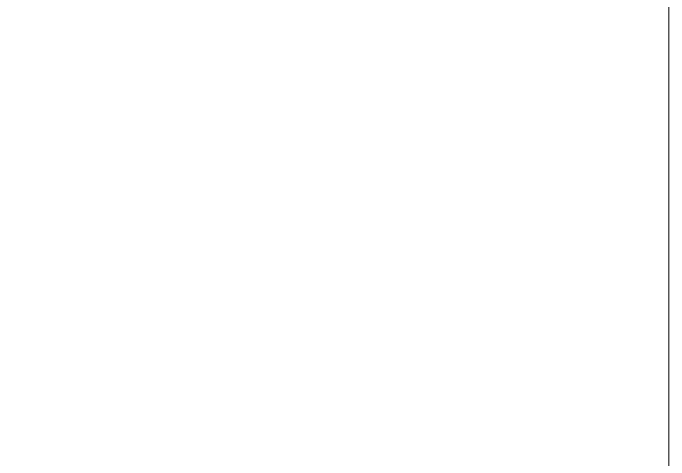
# Model space of a CAD drawing. Header units: inches. Extents: x 258415 to 640093, y 441672 to 945769.
# Drawn here: x 338568.1 to 338931.3, y 462897.2 to 463144.7 of the extents above; entities that cross this region are included whole.
import ezdxf

# ---------------------------------------------------------------- set-up
doc = ezdxf.new("R2010")
doc.units = ezdxf.units.IN
doc.header["$MEASUREMENT"] = 0
doc.linetypes.add('CENTERX2', pattern=[4, 2.5, -0.5, 0.5, -0.5])
doc.layers.add('CQ centerline', color=8, linetype='Continuous')
doc.layers.add('CQ_callout', color=34, linetype='Continuous')
doc.styles.get("Standard").update_dxf_attribs({"font": 'arial.ttf'})
doc.dimstyles.get("Standard").update_dxf_attribs({"dimtxt": 0.18, "dimasz": 0.18, "dimexe": 0.18, "dimexo": 0.0625, "dimgap": 0.09, "dimtad": 0, "dimtih": 1, "dimtoh": 1, "dimdec": 4, "dimzin": 0, "dimdsep": 46, "dimtxsty": 'Standard', "dimcen": 0.09, "dimadec": 0, "dimazin": 0, "dimtfac": 1, "dimtdec": 4, "dimtofl": 0, "dimtmove": 0, "dimatfit": 3, "dimfxl": 1, "dimtolj": 1, "dimtzin": 0, "dimarcsym": 0})

msp = doc.modelspace()

# ---------------------------------------------------------------- linework, layer by layer
at = {"layer": 'CQ centerline', "linetype": 'CENTERX2', "lineweight": 0, "ltscale": 150}
msp.add_line((338931.272, 459196.424, 0), (338931.272, 463718.596, 0), dxfattribs=at)

# ---------------------------------------------------------------- leaders
at = {"layer": 'CQ_callout'}
msp.add_leader([(338895.762, 462784.755, -0.001), (336259.257, 463105.027, -0.001), (335649.722, 463105.027, -0.001)], dimstyle='Standard', override={"dimasz": 10, "dimldrblk": 'Dot', "dimfxl": 0.1, "dimarcsym": 2}, dxfattribs=at)

doc.saveas('drawing.dxf')
